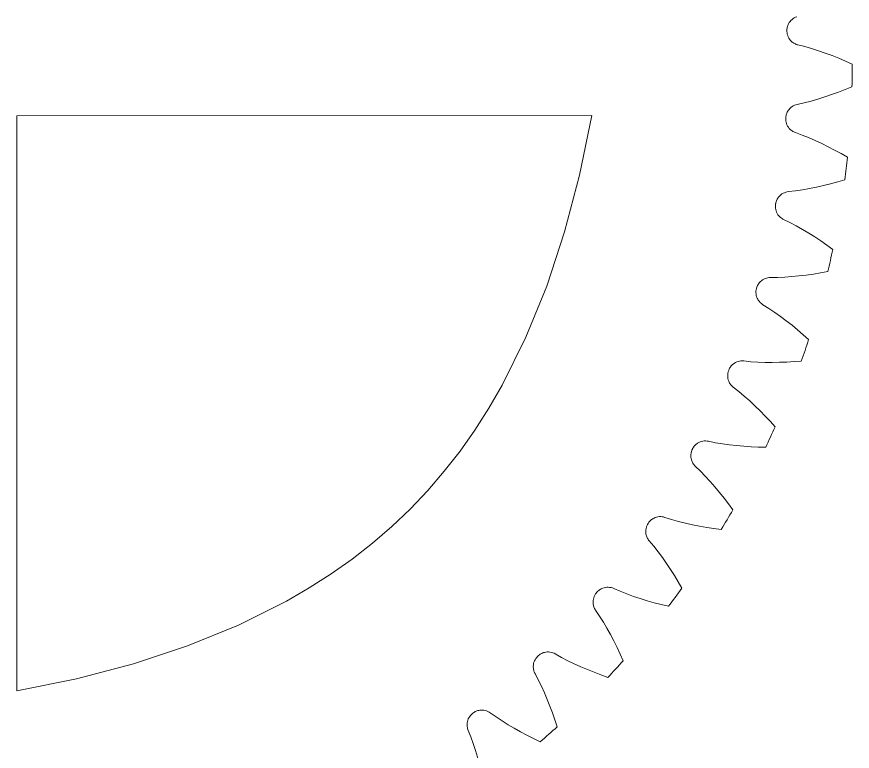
# Model space of a CAD drawing. Extents: x -181 to 448, y -465 to -8.
# Drawn here: x 134.6 to 241.5, y -233.9 to -140 of the extents above; entities that cross this region are included whole.
import ezdxf

# ---------------------------------------------------------------- set-up
doc = ezdxf.new("R2010")
doc.units = 0
doc.header["$MEASUREMENT"] = 0
doc.layers.add('Layer 1', color=7, linetype='Continuous')

# ---------------------------------------------------------------- blocks, each defined once
blk = doc.blocks.new('block 677')
at = {"layer": 'Layer 1', "color": 7, "lineweight": 9, "true_color": 0xffffff}
blk.add_lwpolyline([(192.34, -231.22), (192.67, -232.06), (192.99, -232.91), (193.28, -233.78), (193.55, -234.66), (193.8, -235.55), (194.03, -236.45), (194.24, -237.36), (194.44, -238.28)], dxfattribs=at)
blk = doc.blocks.new('block 678')
at = {"layer": 'Layer 1', "color": 7, "lineweight": 9, "true_color": 0xffffff}
blk.add_open_spline([(192.9, -229.06), (192.71, -229.21), (192.55, -229.39), (192.43, -229.6), (192.31, -229.81), (192.24, -230.04), (192.21, -230.28), (192.19, -230.44), (192.19, -230.6), (192.21, -230.76), (192.23, -230.92), (192.28, -231.07), (192.34, -231.22)], degree=3, knots=[0, 0, 0, 0, 1, 1, 1, 2, 2, 2, 3, 3, 3, 4, 4, 4, 4], dxfattribs=at)
blk = doc.blocks.new('block 679')
at = {"layer": 'Layer 1', "color": 7, "lineweight": 9, "true_color": 0xffffff}
blk.add_open_spline([(192.9, -229.06), (192.91, -229.05), (192.93, -229.04), (192.94, -229.02)], degree=3, dxfattribs=at)
blk = doc.blocks.new('block 680')
at = {"layer": 'Layer 1', "color": 7, "lineweight": 9, "true_color": 0xffffff}
blk.add_open_spline([(195.17, -228.99), (194.98, -228.84), (194.76, -228.74), (194.53, -228.68), (194.29, -228.63), (194.05, -228.61), (193.81, -228.65), (193.66, -228.67), (193.5, -228.72), (193.35, -228.78), (193.21, -228.84), (193.07, -228.93), (192.94, -229.02)], degree=3, knots=[0, 0, 0, 0, 1, 1, 1, 2, 2, 2, 3, 3, 3, 4, 4, 4, 4], dxfattribs=at)
blk = doc.blocks.new('block 681')
at = {"layer": 'Layer 1', "color": 7, "lineweight": 9, "true_color": 0xffffff}
blk.add_lwpolyline([(195.17, -228.99), (195.91, -229.51), (196.67, -230.01), (197.44, -230.5), (198.23, -230.96), (199.04, -231.41), (199.86, -231.85), (200.7, -232.27), (201.55, -232.67)], dxfattribs=at)
blk = doc.blocks.new('block 682')
at = {"layer": 'Layer 1', "color": 7, "lineweight": 9, "true_color": 0xffffff}
blk.add_open_spline([(201.55, -232.67), (202.28, -232.05), (203, -231.41), (203.72, -230.77)], degree=3, dxfattribs=at)
blk = doc.blocks.new('block 683')
at = {"layer": 'Layer 1', "color": 7, "lineweight": 9, "true_color": 0xffffff}
blk.add_lwpolyline([(200.89, -223.97), (201.31, -224.76), (201.71, -225.58), (202.09, -226.41), (202.45, -227.26), (202.8, -228.12), (203.12, -228.99), (203.43, -229.87), (203.72, -230.77)], dxfattribs=at)
blk = doc.blocks.new('block 684')
at = {"layer": 'Layer 1', "color": 7, "lineweight": 9, "true_color": 0xffffff}
blk.add_open_spline([(201.22, -221.76), (201.05, -221.93), (200.91, -222.13), (200.82, -222.35), (200.72, -222.57), (200.67, -222.8), (200.66, -223.04), (200.66, -223.2), (200.68, -223.36), (200.72, -223.52), (200.76, -223.67), (200.81, -223.82), (200.89, -223.97)], degree=3, knots=[0, 0, 0, 0, 1, 1, 1, 2, 2, 2, 3, 3, 3, 4, 4, 4, 4], dxfattribs=at)
blk = doc.blocks.new('block 685')
at = {"layer": 'Layer 1', "color": 7, "lineweight": 9, "true_color": 0xffffff}
blk.add_open_spline([(201.22, -221.76), (201.23, -221.75), (201.25, -221.73), (201.26, -221.72)], degree=3, dxfattribs=at)
blk = doc.blocks.new('block 686')
at = {"layer": 'Layer 1', "color": 7, "lineweight": 9, "true_color": 0xffffff}
blk.add_open_spline([(203.47, -221.45), (203.27, -221.33), (203.04, -221.25), (202.8, -221.21), (202.56, -221.18), (202.32, -221.19), (202.09, -221.25), (201.94, -221.29), (201.79, -221.35), (201.65, -221.43), (201.51, -221.51), (201.38, -221.61), (201.26, -221.72)], degree=3, knots=[0, 0, 0, 0, 1, 1, 1, 2, 2, 2, 3, 3, 3, 4, 4, 4, 4], dxfattribs=at)
blk = doc.blocks.new('block 687')
at = {"layer": 'Layer 1', "color": 7, "lineweight": 9, "true_color": 0xffffff}
blk.add_lwpolyline([(203.47, -221.45), (204.26, -221.89), (205.07, -222.31), (205.89, -222.71), (206.73, -223.09), (207.58, -223.46), (208.44, -223.8), (209.31, -224.13), (210.2, -224.45)], dxfattribs=at)
blk = doc.blocks.new('block 688')
at = {"layer": 'Layer 1', "color": 7, "lineweight": 9, "true_color": 0xffffff}
blk.add_open_spline([(210.2, -224.45), (210.86, -223.75), (211.52, -223.04), (212.16, -222.32)], degree=3, dxfattribs=at)
blk = doc.blocks.new('block 689')
at = {"layer": 'Layer 1', "color": 7, "lineweight": 9, "true_color": 0xffffff}
blk.add_lwpolyline([(208.64, -215.86), (209.14, -216.61), (209.63, -217.38), (210.09, -218.16), (210.54, -218.97), (210.97, -219.79), (211.38, -220.62), (211.78, -221.47), (212.16, -222.32)], dxfattribs=at)
blk = doc.blocks.new('block 690')
at = {"layer": 'Layer 1', "color": 7, "lineweight": 9, "true_color": 0xffffff}
blk.add_open_spline([(208.74, -213.63), (208.58, -213.81), (208.47, -214.03), (208.39, -214.26), (208.32, -214.48), (208.3, -214.72), (208.32, -214.96), (208.33, -215.12), (208.37, -215.28), (208.42, -215.43), (208.47, -215.58), (208.55, -215.73), (208.64, -215.86)], degree=3, knots=[0, 0, 0, 0, 1, 1, 1, 2, 2, 2, 3, 3, 3, 4, 4, 4, 4], dxfattribs=at)
blk = doc.blocks.new('block 691')
at = {"layer": 'Layer 1', "color": 7, "lineweight": 9, "true_color": 0xffffff}
blk.add_open_spline([(208.74, -213.63), (208.75, -213.62), (208.76, -213.6), (208.77, -213.58)], degree=3, dxfattribs=at)
blk = doc.blocks.new('block 692')
at = {"layer": 'Layer 1', "color": 7, "lineweight": 9, "true_color": 0xffffff}
blk.add_open_spline([(210.95, -213.08), (210.73, -212.98), (210.49, -212.93), (210.25, -212.92), (210.01, -212.91), (209.77, -212.95), (209.55, -213.04), (209.4, -213.09), (209.26, -213.17), (209.13, -213.26), (208.99, -213.35), (208.88, -213.46), (208.77, -213.58)], degree=3, knots=[0, 0, 0, 0, 1, 1, 1, 2, 2, 2, 3, 3, 3, 4, 4, 4, 4], dxfattribs=at)
blk = doc.blocks.new('block 693')
at = {"layer": 'Layer 1', "color": 7, "lineweight": 9, "true_color": 0xffffff}
blk.add_lwpolyline([(210.95, -213.08), (211.78, -213.44), (212.62, -213.78), (213.48, -214.09), (214.35, -214.38), (215.23, -214.65), (216.13, -214.91), (217.03, -215.14), (217.95, -215.36)], dxfattribs=at)
blk = doc.blocks.new('block 694')
at = {"layer": 'Layer 1', "color": 7, "lineweight": 9, "true_color": 0xffffff}
blk.add_open_spline([(217.95, -215.36), (218.53, -214.6), (219.11, -213.83), (219.68, -213.05)], degree=3, dxfattribs=at)
blk = doc.blocks.new('block 695')
at = {"layer": 'Layer 1', "color": 7, "lineweight": 9, "true_color": 0xffffff}
blk.add_lwpolyline([(215.5, -206.98), (216.08, -207.68), (216.64, -208.39), (217.18, -209.13), (217.71, -209.88), (218.22, -210.65), (218.72, -211.43), (219.21, -212.23), (219.68, -213.05)], dxfattribs=at)
blk = doc.blocks.new('block 696')
at = {"layer": 'Layer 1', "color": 7, "lineweight": 9, "true_color": 0xffffff}
blk.add_open_spline([(215.36, -204.76), (215.23, -204.96), (215.13, -205.18), (215.09, -205.42), (215.04, -205.65), (215.04, -205.89), (215.08, -206.13), (215.11, -206.29), (215.16, -206.44), (215.23, -206.58), (215.3, -206.73), (215.39, -206.86), (215.5, -206.98)], degree=3, knots=[0, 0, 0, 0, 1, 1, 1, 2, 2, 2, 3, 3, 3, 4, 4, 4, 4], dxfattribs=at)
blk = doc.blocks.new('block 697')
at = {"layer": 'Layer 1', "color": 7, "lineweight": 9, "true_color": 0xffffff}
blk.add_open_spline([(215.36, -204.76), (215.37, -204.74), (215.38, -204.73), (215.39, -204.71)], degree=3, dxfattribs=at)
blk = doc.blocks.new('block 698')
at = {"layer": 'Layer 1', "color": 7, "lineweight": 9, "true_color": 0xffffff}
blk.add_open_spline([(217.5, -203.98), (217.27, -203.91), (217.03, -203.88), (216.79, -203.89), (216.56, -203.91), (216.32, -203.98), (216.11, -204.08), (215.96, -204.15), (215.83, -204.24), (215.71, -204.35), (215.59, -204.45), (215.48, -204.58), (215.39, -204.71)], degree=3, knots=[0, 0, 0, 0, 1, 1, 1, 2, 2, 2, 3, 3, 3, 4, 4, 4, 4], dxfattribs=at)
blk = doc.blocks.new('block 699')
at = {"layer": 'Layer 1', "color": 7, "lineweight": 9, "true_color": 0xffffff}
blk.add_lwpolyline([(217.5, -203.98), (218.36, -204.25), (219.24, -204.5), (220.13, -204.72), (221.02, -204.92), (221.93, -205.1), (222.85, -205.26), (223.77, -205.4), (224.7, -205.52)], dxfattribs=at)
blk = doc.blocks.new('block 700')
at = {"layer": 'Layer 1', "color": 7, "lineweight": 9, "true_color": 0xffffff}
blk.add_open_spline([(224.7, -205.52), (225.21, -204.7), (225.7, -203.87), (226.18, -203.03)], degree=3, dxfattribs=at)
blk = doc.blocks.new('block 701')
at = {"layer": 'Layer 1', "color": 7, "lineweight": 9, "true_color": 0xffffff}
blk.add_lwpolyline([(221.39, -197.44), (222.04, -198.07), (222.67, -198.72), (223.29, -199.4), (223.89, -200.09), (224.49, -200.8), (225.06, -201.53), (225.63, -202.27), (226.18, -203.03)], dxfattribs=at)
blk = doc.blocks.new('block 702')
at = {"layer": 'Layer 1', "color": 7, "lineweight": 9, "true_color": 0xffffff}
blk.add_open_spline([(221.02, -195.24), (220.91, -195.46), (220.84, -195.69), (220.82, -195.93), (220.8, -196.16), (220.82, -196.4), (220.89, -196.63), (220.94, -196.79), (221, -196.93), (221.09, -197.07), (221.17, -197.21), (221.27, -197.33), (221.39, -197.44)], degree=3, knots=[0, 0, 0, 0, 1, 1, 1, 2, 2, 2, 3, 3, 3, 4, 4, 4, 4], dxfattribs=at)
blk = doc.blocks.new('block 703')
at = {"layer": 'Layer 1', "color": 7, "lineweight": 9, "true_color": 0xffffff}
blk.add_open_spline([(221.02, -195.24), (221.03, -195.23), (221.04, -195.21), (221.05, -195.19)], degree=3, dxfattribs=at)
blk = doc.blocks.new('block 704')
at = {"layer": 'Layer 1', "color": 7, "lineweight": 9, "true_color": 0xffffff}
blk.add_open_spline([(223.07, -194.25), (222.83, -194.2), (222.59, -194.19), (222.36, -194.23), (222.12, -194.28), (221.9, -194.36), (221.69, -194.49), (221.56, -194.58), (221.43, -194.68), (221.33, -194.8), (221.22, -194.92), (221.12, -195.05), (221.05, -195.19)], degree=3, knots=[0, 0, 0, 0, 1, 1, 1, 2, 2, 2, 3, 3, 3, 4, 4, 4, 4], dxfattribs=at)
blk = doc.blocks.new('block 705')
at = {"layer": 'Layer 1', "color": 7, "lineweight": 9, "true_color": 0xffffff}
blk.add_lwpolyline([(223.07, -194.25), (223.96, -194.43), (224.85, -194.58), (225.76, -194.7), (226.67, -194.81), (227.59, -194.89), (228.52, -194.96), (229.45, -195), (230.39, -195.02)], dxfattribs=at)
blk = doc.blocks.new('block 706')
at = {"layer": 'Layer 1', "color": 7, "lineweight": 9, "true_color": 0xffffff}
blk.add_open_spline([(230.39, -195.02), (230.81, -194.15), (231.21, -193.28), (231.6, -192.4)], degree=3, dxfattribs=at)
blk = doc.blocks.new('block 707')
at = {"layer": 'Layer 1', "color": 7, "lineweight": 9, "true_color": 0xffffff}
blk.add_lwpolyline([(226.25, -187.33), (226.96, -187.89), (227.66, -188.48), (228.35, -189.08), (229.02, -189.71), (229.68, -190.35), (230.33, -191.02), (230.97, -191.7), (231.6, -192.4)], dxfattribs=at)
blk = doc.blocks.new('block 708')
at = {"layer": 'Layer 1', "color": 7, "lineweight": 9, "true_color": 0xffffff}
blk.add_open_spline([(225.66, -185.19), (225.57, -185.41), (225.52, -185.65), (225.53, -185.89), (225.53, -186.13), (225.58, -186.36), (225.67, -186.58), (225.73, -186.73), (225.81, -186.87), (225.91, -187), (226.01, -187.12), (226.13, -187.24), (226.25, -187.33)], degree=3, knots=[0, 0, 0, 0, 1, 1, 1, 2, 2, 2, 3, 3, 3, 4, 4, 4, 4], dxfattribs=at)
blk = doc.blocks.new('block 709')
at = {"layer": 'Layer 1', "color": 7, "lineweight": 9, "true_color": 0xffffff}
blk.add_open_spline([(225.66, -185.19), (225.66, -185.17), (225.67, -185.15), (225.68, -185.13)], degree=3, dxfattribs=at)
blk = doc.blocks.new('block 710')
at = {"layer": 'Layer 1', "color": 7, "lineweight": 9, "true_color": 0xffffff}
blk.add_open_spline([(227.59, -183.98), (227.35, -183.96), (227.11, -183.98), (226.88, -184.04), (226.65, -184.11), (226.43, -184.22), (226.25, -184.37), (226.12, -184.47), (226.01, -184.59), (225.91, -184.71), (225.82, -184.84), (225.74, -184.98), (225.68, -185.13)], degree=3, knots=[0, 0, 0, 0, 1, 1, 1, 2, 2, 2, 3, 3, 3, 4, 4, 4, 4], dxfattribs=at)
blk = doc.blocks.new('block 711')
at = {"layer": 'Layer 1', "color": 7, "lineweight": 9, "true_color": 0xffffff}
blk.add_lwpolyline([(227.59, -183.98), (228.49, -184.07), (229.4, -184.12), (230.31, -184.16), (231.23, -184.17), (232.15, -184.15), (233.08, -184.12), (234.02, -184.06), (234.95, -183.99)], dxfattribs=at)
blk = doc.blocks.new('block 712')
at = {"layer": 'Layer 1', "color": 7, "lineweight": 9, "true_color": 0xffffff}
blk.add_open_spline([(234.95, -183.99), (235.27, -183.08), (235.58, -182.17), (235.88, -181.25)], degree=3, dxfattribs=at)
blk = doc.blocks.new('block 713')
at = {"layer": 'Layer 1', "color": 7, "lineweight": 9, "true_color": 0xffffff}
blk.add_lwpolyline([(230.03, -176.78), (230.8, -177.26), (231.55, -177.76), (232.3, -178.29), (233.03, -178.85), (233.76, -179.42), (234.48, -180.01), (235.18, -180.62), (235.88, -181.25)], dxfattribs=at)
blk = doc.blocks.new('block 714')
at = {"layer": 'Layer 1', "color": 7, "lineweight": 9, "true_color": 0xffffff}
blk.add_open_spline([(229.22, -174.7), (229.15, -174.93), (229.13, -175.17), (229.16, -175.41), (229.19, -175.65), (229.26, -175.88), (229.38, -176.09), (229.45, -176.23), (229.55, -176.36), (229.66, -176.48), (229.77, -176.59), (229.9, -176.69), (230.03, -176.78)], degree=3, knots=[0, 0, 0, 0, 1, 1, 1, 2, 2, 2, 3, 3, 3, 4, 4, 4, 4], dxfattribs=at)
blk = doc.blocks.new('block 715')
at = {"layer": 'Layer 1', "color": 7, "lineweight": 9, "true_color": 0xffffff}
blk.add_open_spline([(229.22, -174.7), (229.22, -174.68), (229.23, -174.66), (229.23, -174.65)], degree=3, dxfattribs=at)
blk = doc.blocks.new('block 716')
at = {"layer": 'Layer 1', "color": 7, "lineweight": 9, "true_color": 0xffffff}
blk.add_open_spline([(231.01, -173.3), (230.77, -173.3), (230.53, -173.35), (230.31, -173.44), (230.09, -173.53), (229.89, -173.66), (229.72, -173.83), (229.6, -173.94), (229.5, -174.07), (229.42, -174.2), (229.34, -174.34), (229.28, -174.49), (229.23, -174.65)], degree=3, knots=[0, 0, 0, 0, 1, 1, 1, 2, 2, 2, 3, 3, 3, 4, 4, 4, 4], dxfattribs=at)
blk = doc.blocks.new('block 717')
at = {"layer": 'Layer 1', "color": 7, "lineweight": 9, "true_color": 0xffffff}
blk.add_lwpolyline([(231.01, -173.3), (231.92, -173.29), (232.82, -173.26), (233.74, -173.19), (234.65, -173.1), (235.57, -172.99), (236.49, -172.86), (237.41, -172.71), (238.34, -172.54)], dxfattribs=at)
blk = doc.blocks.new('block 718')
at = {"layer": 'Layer 1', "color": 7, "lineweight": 9, "true_color": 0xffffff}
blk.add_open_spline([(238.34, -172.54), (238.56, -171.6), (238.77, -170.66), (238.97, -169.72)], degree=3, dxfattribs=at)
blk = doc.blocks.new('block 719')
at = {"layer": 'Layer 1', "color": 7, "lineweight": 9, "true_color": 0xffffff}
blk.add_lwpolyline([(232.69, -165.88), (233.5, -166.28), (234.3, -166.7), (235.1, -167.15), (235.89, -167.62), (236.67, -168.12), (237.45, -168.63), (238.21, -169.17), (238.97, -169.72)], dxfattribs=at)
blk = doc.blocks.new('block 720')
at = {"layer": 'Layer 1', "color": 7, "lineweight": 9, "true_color": 0xffffff}
blk.add_open_spline([(231.66, -163.9), (231.62, -164.14), (231.62, -164.38), (231.68, -164.62), (231.73, -164.85), (231.83, -165.07), (231.96, -165.27), (232.06, -165.4), (232.16, -165.52), (232.29, -165.62), (232.41, -165.72), (232.54, -165.81), (232.69, -165.88)], degree=3, knots=[0, 0, 0, 0, 1, 1, 1, 2, 2, 2, 3, 3, 3, 4, 4, 4, 4], dxfattribs=at)
blk = doc.blocks.new('block 721')
at = {"layer": 'Layer 1', "color": 7, "lineweight": 9, "true_color": 0xffffff}
blk.add_open_spline([(231.66, -163.9), (231.66, -163.88), (231.67, -163.86), (231.67, -163.84)], degree=3, dxfattribs=at)
blk = doc.blocks.new('block 722')
at = {"layer": 'Layer 1', "color": 7, "lineweight": 9, "true_color": 0xffffff}
blk.add_open_spline([(233.3, -162.32), (233.06, -162.35), (232.83, -162.42), (232.62, -162.53), (232.41, -162.64), (232.22, -162.8), (232.07, -162.98), (231.96, -163.1), (231.88, -163.24), (231.81, -163.39), (231.74, -163.53), (231.7, -163.69), (231.67, -163.84)], degree=3, knots=[0, 0, 0, 0, 1, 1, 1, 2, 2, 2, 3, 3, 3, 4, 4, 4, 4], dxfattribs=at)
blk = doc.blocks.new('block 723')
at = {"layer": 'Layer 1', "color": 7, "lineweight": 9, "true_color": 0xffffff}
blk.add_lwpolyline([(233.3, -162.32), (234.2, -162.22), (235.1, -162.09), (236, -161.93), (236.9, -161.75), (237.8, -161.54), (238.7, -161.31), (239.6, -161.07), (240.5, -160.8)], dxfattribs=at)
blk = doc.blocks.new('block 724')
at = {"layer": 'Layer 1', "color": 7, "lineweight": 9, "true_color": 0xffffff}
blk.add_open_spline([(240.5, -160.8), (240.63, -159.84), (240.74, -158.89), (240.84, -157.93)], degree=3, dxfattribs=at)
blk = doc.blocks.new('block 725')
at = {"layer": 'Layer 1', "color": 7, "lineweight": 9, "true_color": 0xffffff}
blk.add_lwpolyline([(234.19, -154.77), (235.04, -155.08), (235.88, -155.42), (236.72, -155.78), (237.56, -156.17), (238.39, -156.58), (239.21, -157.01), (240.03, -157.46), (240.84, -157.93)], dxfattribs=at)
blk = doc.blocks.new('block 726')
at = {"layer": 'Layer 1', "color": 7, "lineweight": 9, "true_color": 0xffffff}
blk.add_open_spline([(232.96, -152.91), (232.95, -153.15), (232.98, -153.39), (233.05, -153.61), (233.13, -153.84), (233.25, -154.05), (233.41, -154.23), (233.51, -154.35), (233.63, -154.46), (233.76, -154.55), (233.9, -154.64), (234.04, -154.71), (234.19, -154.77)], degree=3, knots=[0, 0, 0, 0, 1, 1, 1, 2, 2, 2, 3, 3, 3, 4, 4, 4, 4], dxfattribs=at)
blk = doc.blocks.new('block 727')
at = {"layer": 'Layer 1', "color": 7, "lineweight": 9, "true_color": 0xffffff}
blk.add_open_spline([(232.96, -152.91), (232.96, -152.89), (232.96, -152.87), (232.96, -152.85)], degree=3, dxfattribs=at)
blk = doc.blocks.new('block 728')
at = {"layer": 'Layer 1', "color": 7, "lineweight": 9, "true_color": 0xffffff}
blk.add_open_spline([(234.43, -151.17), (234.19, -151.21), (233.97, -151.31), (233.77, -151.44), (233.57, -151.58), (233.4, -151.75), (233.27, -151.95), (233.18, -152.08), (233.11, -152.23), (233.06, -152.38), (233.01, -152.53), (232.98, -152.69), (232.96, -152.85)], degree=3, knots=[0, 0, 0, 0, 1, 1, 1, 2, 2, 2, 3, 3, 3, 4, 4, 4, 4], dxfattribs=at)
blk = doc.blocks.new('block 729')
at = {"layer": 'Layer 1', "color": 7, "lineweight": 9, "true_color": 0xffffff}
blk.add_lwpolyline([(234.43, -151.17), (235.31, -150.97), (236.19, -150.74), (237.07, -150.49), (237.95, -150.21), (238.82, -149.92), (239.69, -149.6), (240.56, -149.26), (241.43, -148.9)], dxfattribs=at)
blk = doc.blocks.new('block 730')
at = {"layer": 'Layer 1', "color": 7, "lineweight": 9, "true_color": 0xffffff}
blk.add_open_spline([(241.43, -148.9), (241.46, -147.93), (241.47, -146.97), (241.47, -146)], degree=3, dxfattribs=at)
blk = doc.blocks.new('block 731')
at = {"layer": 'Layer 1', "color": 7, "lineweight": 9, "true_color": 0xffffff}
blk.add_lwpolyline([(234.52, -143.56), (235.4, -143.78), (236.27, -144.02), (237.15, -144.3), (238.02, -144.6), (238.88, -144.92), (239.75, -145.26), (240.61, -145.62), (241.47, -146)], dxfattribs=at)
blk = doc.blocks.new('block 732')
at = {"layer": 'Layer 1', "color": 7, "lineweight": 9, "true_color": 0xffffff}
blk.add_open_spline([(233.11, -141.84), (233.12, -142.08), (233.17, -142.31), (233.27, -142.53), (233.37, -142.75), (233.51, -142.94), (233.69, -143.11), (233.8, -143.22), (233.93, -143.31), (234.08, -143.39), (234.22, -143.46), (234.37, -143.52), (234.52, -143.56)], degree=3, knots=[0, 0, 0, 0, 1, 1, 1, 2, 2, 2, 3, 3, 3, 4, 4, 4, 4], dxfattribs=at)
blk = doc.blocks.new('block 733')
at = {"layer": 'Layer 1', "color": 7, "lineweight": 9, "true_color": 0xffffff}
blk.add_open_spline([(233.11, -141.84), (233.11, -141.82), (233.1, -141.8), (233.1, -141.78)], degree=3, dxfattribs=at)
blk = doc.blocks.new('block 734')
at = {"layer": 'Layer 1', "color": 7, "lineweight": 9, "true_color": 0xffffff}
blk.add_open_spline([(234.38, -139.95), (234.15, -140.02), (233.94, -140.14), (233.76, -140.29), (233.57, -140.45), (233.42, -140.64), (233.31, -140.85), (233.24, -140.99), (233.18, -141.14), (233.15, -141.3), (233.11, -141.46), (233.1, -141.62), (233.1, -141.78)], degree=3, knots=[0, 0, 0, 0, 1, 1, 1, 2, 2, 2, 3, 3, 3, 4, 4, 4, 4], dxfattribs=at)
blk = doc.blocks.new('block 745')
at = {"layer": 'Layer 1', "color": 7, "lineweight": 9, "true_color": 0xffffff}
blk.add_lwpolyline([(134.61, -226.18), (142.24, -224.62), (149.52, -222.7), (156.43, -220.41), (162.96, -217.75), (169.1, -214.69), (172.01, -213), (174.82, -211.21), (177.51, -209.31), (180.09, -207.29), (182.56, -205.16), (184.92, -202.92), (187.16, -200.56), (189.28, -198.09), (191.3, -195.5), (193.2, -192.81), (194.99, -190), (196.67, -187.08), (199.73, -180.94), (202.38, -174.4), (204.66, -167.48), (206.58, -160.2), (208.14, -152.57)], dxfattribs=at)
blk = doc.blocks.new('block 746')
at = {"layer": 'Layer 1', "color": 7, "lineweight": 9, "true_color": 0xffffff}
blk.add_lwpolyline([(208.14, -152.57), (134.59, -152.64)], dxfattribs=at)
blk = doc.blocks.new('block 747')
at = {"layer": 'Layer 1', "color": 7, "lineweight": 9, "true_color": 0xffffff}
blk.add_lwpolyline([(134.59, -152.64), (134.61, -226.18)], dxfattribs=at)
blk = doc.blocks.new('block 375')
at = {"layer": 'Layer 1'}
for name in ['block 734', 'block 733', 'block 732', 'block 731', 'block 730', 'block 729', 'block 728', 'block 746', 'block 747', 'block 745', 'block 726', 'block 727', 'block 725', 'block 724', 'block 723', 'block 722', 'block 720', 'block 721', 'block 719', 'block 718', 'block 717', 'block 716', 'block 714', 'block 715', 'block 713', 'block 712', 'block 710', 'block 711', 'block 708', 'block 709', 'block 707', 'block 706', 'block 704', 'block 705', 'block 702', 'block 703', 'block 701', 'block 700', 'block 698', 'block 699', 'block 696', 'block 697', 'block 695', 'block 690', 'block 691', 'block 692', 'block 693', 'block 694', 'block 689', 'block 686', 'block 684', 'block 685', 'block 687', 'block 688', 'block 683', 'block 680', 'block 678', 'block 679', 'block 681', 'block 682', 'block 677']:
    blk.add_blockref(name, (0, 0), dxfattribs=at)

msp = doc.modelspace()

# ---------------------------------------------------------------- block references
at = {"layer": 'Layer 1'}
msp.add_blockref('block 375', (0, 0), dxfattribs=at)

doc.saveas('drawing.dxf')
